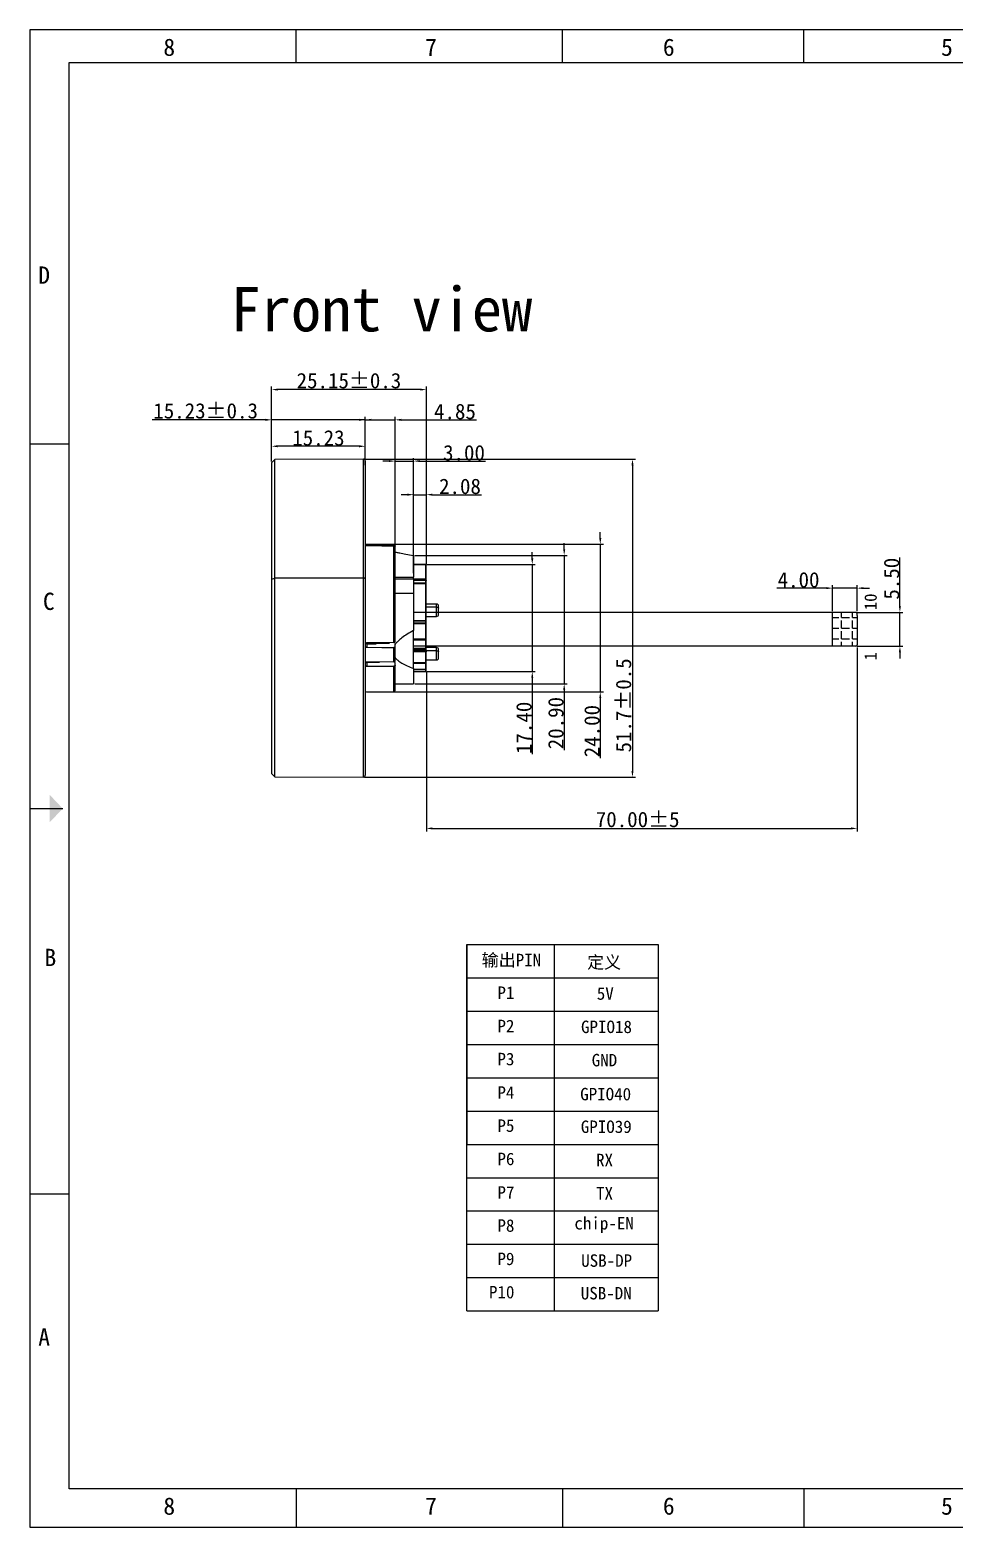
# Model space of a CAD drawing. Header units: millimetres. Extents: x 3975 to 4317, y 206 to 449.
# Drawn here: x 3974.6 to 4124.8, y 205.5 to 448.9 of the extents above; entities that cross this region are included whole.
import ezdxf
from ezdxf.enums import TextEntityAlignment as Align

# ---------------------------------------------------------------- set-up
doc = ezdxf.new("R2010")
doc.units = ezdxf.units.MM
doc.layers.add('10', color=7, linetype='Continuous')
doc.layers.add('dim', color=3, linetype='Continuous', lineweight=15)
doc.layers.add('尺寸线', color=3, linetype='Continuous', lineweight=15)
doc.styles.get("Standard").update_dxf_attribs({"font": 'txt', "bigfont": 'gbcbig.shx'})
doc.styles.add('VIEW 2.5', font='', dxfattribs={"height": 2.5})
doc.styles.add('VIEW 4', font='', dxfattribs={"height": 4})
doc.styles.add('宋体', font='')
doc.styles.get('VIEW 2.5').set_extended_font_data('SimSun')
doc.styles.get('VIEW 4').set_extended_font_data('SimSun')
doc.styles.get('宋体').set_extended_font_data('SimSun')
doc.dimstyles.new('VIEW 2.5', dxfattribs={"dimtxt": 1, "dimasz": 1, "dimexe": 0.5, "dimexo": 0.2, "dimgap": 0.09, "dimtad": 1, "dimzin": 0, "dimdsep": 46, "dimtxsty": 'VIEW 2.5', "dimcen": 0.09, "dimclrd": 256, "dimclre": 256, "dimclrt": 256, "dimadec": 0, "dimazin": 0, "dimtp": 0.01, "dimtm": 0.01, "dimtfac": 0.6, "dimtmove": 0, "dimatfit": 0, "dimfxl": 1, "dimtolj": 1, "dimtzin": 0, "dimarcsym": 0})

# ---------------------------------------------------------------- blocks, each defined once
blk = doc.blocks.new('*D53')
at = {"layer": 'Defpoints', "color": 0, "ltscale": 0.5, "transparency": 16777216}
for p in [(4029.1, 385.53), (4013.88, 378.55), (4029.1, 377.93)]:
    blk.add_point(p, dxfattribs=at)
at = {"layer": '尺寸线', "lineweight": -2, "ltscale": 0.5, "transparency": 16777216}
for p, q in [((4012.88, 385.53), (3994.45, 385.53)), ((4013.88, 378.75), (4013.88, 386.03)), ((4029.1, 385.53), (4013.88, 385.53)), ((4029.1, 378.13), (4029.1, 386.03)), ((4030.1, 385.53), (4031.1, 385.53))]:
    blk.add_line(p, q, dxfattribs=at)
at = {"layer": '尺寸线', "ltscale": 0.5, "transparency": 16777216}
for points in [[(4012.88, 385.7), (4012.88, 385.36), (4013.88, 385.53)], [(4030.1, 385.7), (4030.1, 385.36), (4029.1, 385.53)]]:
    blk.add_solid(points, dxfattribs=at)
at = {"layer": '尺寸线', "ltscale": 0.5, "transparency": 16777216, "insert": (4003.16, 386.97), "char_height": 2.5, "attachment_point": 5, "style": 'VIEW 2.5'}
blk.add_mtext('\\A1;15.23%%P0.3', dxfattribs=at)
blk = doc.blocks.new('*D54')
at = {"layer": 'Defpoints', "color": 0, "ltscale": 0.5, "transparency": 16777216}
for p in [(4013.88, 381.23), (4013.88, 378.55), (4029.1, 378.84)]:
    blk.add_point(p, dxfattribs=at)
at = {"layer": '尺寸线', "lineweight": -2, "ltscale": 0.5, "transparency": 16777216}
for p, q in [((4013.88, 378.75), (4013.88, 381.73)), ((4028.1, 381.23), (4014.88, 381.23)), ((4029.1, 379.04), (4029.1, 381.73))]:
    blk.add_line(p, q, dxfattribs=at)
at = {"layer": '尺寸线', "ltscale": 0.5, "transparency": 16777216}
for points in [[(4014.88, 381.4), (4014.88, 381.06), (4013.88, 381.23)], [(4028.1, 381.4), (4028.1, 381.06), (4029.1, 381.23)]]:
    blk.add_solid(points, dxfattribs=at)
at = {"layer": '尺寸线', "ltscale": 0.5, "transparency": 16777216, "insert": (4021.49, 382.57), "char_height": 2.5, "attachment_point": 5, "style": 'VIEW 2.5'}
blk.add_mtext('\\A1;15.23', dxfattribs=at)
blk = doc.blocks.new('*D55')
at = {"layer": 'Defpoints', "color": 0, "ltscale": 0.5, "transparency": 16777216}
for p in [(4013.88, 390.44), (4013.88, 378.55), (4039.03, 361.89)]:
    blk.add_point(p, dxfattribs=at)
at = {"layer": '尺寸线', "lineweight": -2, "ltscale": 0.5, "transparency": 16777216}
for p, q in [((4013.88, 378.75), (4013.88, 390.94)), ((4038.03, 390.44), (4014.88, 390.44)), ((4039.03, 362.09), (4039.03, 390.94))]:
    blk.add_line(p, q, dxfattribs=at)
at = {"layer": '尺寸线', "ltscale": 0.5, "transparency": 16777216}
for points in [[(4014.88, 390.61), (4014.88, 390.28), (4013.88, 390.44)], [(4038.03, 390.61), (4038.03, 390.28), (4039.03, 390.44)]]:
    blk.add_solid(points, dxfattribs=at)
at = {"layer": '尺寸线', "ltscale": 0.5, "transparency": 16777216, "insert": (4026.45, 391.88), "char_height": 2.5, "attachment_point": 5, "style": 'VIEW 2.5'}
blk.add_mtext('\\A1;25.15%%P0.3', dxfattribs=at)
blk = doc.blocks.new('*D56')
at = {"layer": 'Defpoints', "color": 0, "ltscale": 0.5, "transparency": 16777216}
for p in [(4029.1, 385.53), (4029.1, 377.93), (4033.95, 364.84)]:
    blk.add_point(p, dxfattribs=at)
at = {"layer": '尺寸线', "lineweight": -2, "ltscale": 0.5, "transparency": 16777216}
for p, q in [((4028.1, 385.53), (4027.1, 385.53)), ((4029.1, 378.13), (4029.1, 386.03)), ((4029.1, 385.53), (4033.95, 385.53)), ((4033.95, 365.04), (4033.95, 386.03)), ((4034.95, 385.53), (4047.17, 385.53))]:
    blk.add_line(p, q, dxfattribs=at)
at = {"layer": '尺寸线', "ltscale": 0.5, "transparency": 16777216}
for points in [[(4028.1, 385.7), (4028.1, 385.36), (4029.1, 385.53)], [(4034.95, 385.7), (4034.95, 385.36), (4033.95, 385.53)]]:
    blk.add_solid(points, dxfattribs=at)
at = {"layer": '尺寸线', "ltscale": 0.5, "transparency": 16777216, "insert": (4043.68, 386.87), "char_height": 2.5, "attachment_point": 5, "style": 'VIEW 2.5'}
blk.add_mtext('\\A1;4.85', dxfattribs=at)
blk = doc.blocks.new('*D57')
at = {"layer": 'Defpoints', "color": 0, "ltscale": 0.5, "transparency": 16777216}
for p in [(4036.95, 378.82), (4033.95, 364.84), (4036.95, 360.38)]:
    blk.add_point(p, dxfattribs=at)
at = {"layer": '尺寸线', "lineweight": -2, "ltscale": 0.5, "transparency": 16777216}
for p, q in [((4032.95, 378.82), (4031.95, 378.82)), ((4033.95, 365.04), (4033.95, 379.32)), ((4033.95, 378.82), (4036.95, 378.82)), ((4036.95, 360.58), (4036.95, 379.32)), ((4037.95, 378.82), (4048.62, 378.82))]:
    blk.add_line(p, q, dxfattribs=at)
at = {"layer": '尺寸线', "ltscale": 0.5, "transparency": 16777216}
for points in [[(4032.95, 378.99), (4032.95, 378.66), (4033.95, 378.82)], [(4037.95, 378.99), (4037.95, 378.66), (4036.95, 378.82)]]:
    blk.add_solid(points, dxfattribs=at)
at = {"layer": '尺寸线', "ltscale": 0.5, "transparency": 16777216, "insert": (4045.15, 380.16), "char_height": 2.5, "attachment_point": 5, "style": 'VIEW 2.5'}
blk.add_mtext('\\A1;3.00', dxfattribs=at)
blk = doc.blocks.new('*D58')
at = {"layer": 'Defpoints', "color": 0, "transparency": 16777216}
for p in [(4036.95, 363.49), (4036.95, 342.6), (4061.43, 342.6)]:
    blk.add_point(p, dxfattribs=at)
at = {"layer": '尺寸线', "lineweight": -2, "transparency": 16777216}
for p, q in [((4061.43, 364.49), (4061.43, 365.49)), ((4037.15, 363.49), (4061.93, 363.49)), ((4061.43, 363.49), (4061.43, 342.6)), ((4037.15, 342.6), (4061.93, 342.6)), ((4061.43, 341.6), (4061.43, 331.84))]:
    blk.add_line(p, q, dxfattribs=at)
at = {"layer": '尺寸线', "transparency": 16777216}
for points in [[(4061.27, 364.49), (4061.6, 364.49), (4061.43, 363.49)], [(4061.27, 341.6), (4061.6, 341.6), (4061.43, 342.6)]]:
    blk.add_solid(points, dxfattribs=at)
at = {"layer": '尺寸线', "transparency": 16777216, "insert": (4060.09, 336.22), "char_height": 2.5, "attachment_point": 5, "rotation": 90, "style": 'VIEW 2.5'}
blk.add_mtext('\\A1;20.90', dxfattribs=at)
blk = doc.blocks.new('*D60')
at = {"layer": 'Defpoints', "color": 0, "transparency": 16777216}
for p in [(4108.83, 354.23), (4115.99, 354.23), (4108.83, 348.73)]:
    blk.add_point(p, dxfattribs=at)
at = {"layer": '尺寸线', "lineweight": -2, "transparency": 16777216}
for p, q in [((4115.99, 355.23), (4115.99, 363.17)), ((4109.03, 354.23), (4116.49, 354.23)), ((4115.99, 348.73), (4115.99, 354.23)), ((4109.03, 348.73), (4116.49, 348.73)), ((4115.99, 347.73), (4115.99, 346.73))]:
    blk.add_line(p, q, dxfattribs=at)
at = {"layer": '尺寸线', "transparency": 16777216}
for points in [[(4115.82, 355.23), (4116.16, 355.23), (4115.99, 354.23)], [(4115.82, 347.73), (4116.16, 347.73), (4115.99, 348.73)]]:
    blk.add_solid(points, dxfattribs=at)
at = {"layer": '尺寸线', "transparency": 16777216, "insert": (4114.65, 359.7), "char_height": 2.5, "attachment_point": 5, "rotation": 90, "style": 'VIEW 2.5'}
blk.add_mtext('\\A1;5.50', dxfattribs=at)
blk = doc.blocks.new('*D59')
at = {"layer": 'Defpoints', "color": 0, "transparency": 16777216}
for p in [(4109.03, 348.73), (4039.03, 344.69), (4109.03, 319.1)]:
    blk.add_point(p, dxfattribs=at)
at = {"layer": '尺寸线', "lineweight": -2, "transparency": 16777216}
for p, q in [((4109.03, 348.53), (4109.03, 318.6)), ((4039.03, 344.49), (4039.03, 318.6)), ((4040.03, 319.1), (4108.03, 319.1))]:
    blk.add_line(p, q, dxfattribs=at)
at = {"layer": '尺寸线', "transparency": 16777216}
for points in [[(4040.03, 319.27), (4040.03, 318.93), (4039.03, 319.1)], [(4108.03, 319.27), (4108.03, 318.93), (4109.03, 319.1)]]:
    blk.add_solid(points, dxfattribs=at)
at = {"layer": '尺寸线', "transparency": 16777216, "insert": (4073.37, 320.54), "char_height": 2.5, "attachment_point": 5, "style": 'VIEW 2.5'}
blk.add_mtext('\\A1;70.00%%p5', dxfattribs=at)
blk = doc.blocks.new('*D61')
at = {"layer": 'Defpoints', "color": 0, "ltscale": 0.5, "transparency": 16777216}
for p in [(4039.03, 373.36), (4036.95, 363.49), (4039.03, 361.89)]:
    blk.add_point(p, dxfattribs=at)
at = {"layer": '尺寸线', "lineweight": -2, "ltscale": 0.5, "transparency": 16777216}
for p, q in [((4035.95, 373.36), (4034.95, 373.36)), ((4036.95, 363.69), (4036.95, 373.86)), ((4036.95, 373.36), (4039.03, 373.36)), ((4039.03, 362.09), (4039.03, 373.86)), ((4040.03, 373.36), (4047.97, 373.36))]:
    blk.add_line(p, q, dxfattribs=at)
at = {"layer": '尺寸线', "ltscale": 0.5, "transparency": 16777216}
for points in [[(4035.95, 373.53), (4035.95, 373.19), (4036.95, 373.36)], [(4040.03, 373.53), (4040.03, 373.19), (4039.03, 373.36)]]:
    blk.add_solid(points, dxfattribs=at)
at = {"layer": '尺寸线', "ltscale": 0.5, "transparency": 16777216, "insert": (4044.5, 374.7), "char_height": 2.5, "attachment_point": 5, "style": 'VIEW 2.5'}
blk.add_mtext('\\A1;2.08', dxfattribs=at)
blk = doc.blocks.new('*D71')
at = {"layer": 'Defpoints', "color": 0, "transparency": 16777216}
for p in [(4105.03, 358.16), (4105.03, 354.23), (4109.03, 354.23)]:
    blk.add_point(p, dxfattribs=at)
at = {"layer": '尺寸线', "lineweight": -2, "transparency": 16777216}
for p, q in [((4104.03, 358.16), (4096, 358.16)), ((4105.03, 354.43), (4105.03, 358.66)), ((4109.03, 358.16), (4105.03, 358.16)), ((4109.03, 354.43), (4109.03, 358.66)), ((4110.03, 358.16), (4111.03, 358.16))]:
    blk.add_line(p, q, dxfattribs=at)
at = {"layer": '尺寸线', "transparency": 16777216}
for points in [[(4104.03, 358.33), (4104.03, 358), (4105.03, 358.16)], [(4110.03, 358.33), (4110.03, 358), (4109.03, 358.16)]]:
    blk.add_solid(points, dxfattribs=at)
at = {"layer": '尺寸线', "transparency": 16777216, "insert": (4099.52, 359.5), "char_height": 2.5, "attachment_point": 5, "style": 'VIEW 2.5'}
blk.add_mtext('\\A1;4.00', dxfattribs=at)
blk = doc.blocks.new('*D72')
at = {"layer": 'Defpoints', "color": 0, "transparency": 16777216}
for p in [(4038.93, 361.99), (4056.24, 361.99), (4038.93, 344.59)]:
    blk.add_point(p, dxfattribs=at)
at = {"layer": '尺寸线', "lineweight": -2, "transparency": 16777216}
for p, q in [((4056.24, 362.99), (4056.24, 363.99)), ((4039.13, 361.99), (4056.74, 361.99)), ((4056.24, 361.99), (4056.24, 344.59)), ((4039.13, 344.59), (4056.74, 344.59)), ((4056.24, 343.59), (4056.24, 331.18))]:
    blk.add_line(p, q, dxfattribs=at)
at = {"layer": '尺寸线', "transparency": 16777216}
for points in [[(4056.08, 362.99), (4056.41, 362.99), (4056.24, 361.99)], [(4056.08, 343.59), (4056.41, 343.59), (4056.24, 344.59)]]:
    blk.add_solid(points, dxfattribs=at)
at = {"layer": '尺寸线', "transparency": 16777216, "insert": (4054.9, 335.45), "char_height": 2.5, "attachment_point": 5, "rotation": 90, "style": 'VIEW 2.5'}
blk.add_mtext('\\A1;17.40', dxfattribs=at)
blk = doc.blocks.new('*D73')
at = {"layer": 'Defpoints', "color": 0, "transparency": 16777216}
for p in [(4029.1, 365.29), (4067.3, 365.29), (4029.1, 341.29)]:
    blk.add_point(p, dxfattribs=at)
at = {"layer": '尺寸线', "lineweight": -2, "transparency": 16777216}
for p, q in [((4029.3, 365.29), (4067.8, 365.29)), ((4067.3, 366.29), (4067.3, 367.29)), ((4067.3, 365.29), (4067.3, 341.29)), ((4029.3, 341.29), (4067.8, 341.29)), ((4067.3, 340.29), (4067.3, 330.54))]:
    blk.add_line(p, q, dxfattribs=at)
at = {"layer": '尺寸线', "transparency": 16777216}
for points in [[(4067.13, 366.29), (4067.46, 366.29), (4067.3, 365.29)], [(4067.13, 340.29), (4067.46, 340.29), (4067.3, 341.29)]]:
    blk.add_solid(points, dxfattribs=at)
at = {"layer": '尺寸线', "transparency": 16777216, "insert": (4065.96, 334.92), "char_height": 2.5, "attachment_point": 5, "rotation": 90, "style": 'VIEW 2.5'}
blk.add_mtext('\\A1;24.00', dxfattribs=at)
blk = doc.blocks.new('*D74')
at = {"layer": 'Defpoints', "color": 0, "transparency": 16777216}
for p in [(4028.8, 379.14), (4028.8, 327.45), (4072.53, 327.45)]:
    blk.add_point(p, dxfattribs=at)
at = {"layer": '尺寸线', "lineweight": -2, "transparency": 16777216}
for p, q in [((4029, 379.14), (4073.03, 379.14)), ((4072.53, 378.14), (4072.53, 328.45)), ((4029, 327.45), (4073.03, 327.45))]:
    blk.add_line(p, q, dxfattribs=at)
at = {"layer": '尺寸线', "transparency": 16777216}
for points in [[(4072.36, 378.14), (4072.7, 378.14), (4072.53, 379.14)], [(4072.36, 328.45), (4072.7, 328.45), (4072.53, 327.45)]]:
    blk.add_solid(points, dxfattribs=at)
at = {"layer": '尺寸线', "transparency": 16777216, "insert": (4071.09, 339.1), "char_height": 2.5, "attachment_point": 5, "rotation": 90, "style": 'VIEW 2.5'}
blk.add_mtext('\\A1;51.7%%P0.5', dxfattribs=at)

msp = doc.modelspace()

# ---------------------------------------------------------------- hatches: boundary and pattern name
at = {"layer": '10'}
h = msp.add_hatch(dxfattribs=at)
h.set_pattern_fill('ANGLE', color=256, scale=0.25, style=0)
h.set_pattern_definition([(0, (4.5794, 4.146), (0, 1.74625), [1.27, -0.47625]), (90, (4.5794, 4.146), (-1.74625, 1e-16), [1.27, -0.47625])])
h.paths.add_polyline_path([(4109.027, 353.731), (4109.027, 354.231), (4105.027, 354.231), (4105.027, 348.731), (4109.027, 348.731)])

# ---------------------------------------------------------------- linework, layer by layer
at = {"color": 0}
for p, q in [((3974.61, 448.915), (3974.61, 205.518)), ((4316.779, 448.915), (3974.61, 448.915)), ((4017.887, 443.595), (4017.887, 448.915)), ((4061.163, 443.595), (4061.163, 448.915)), ((4100.397, 443.595), (4100.397, 448.915)), ((3974.61, 381.652), (3980.959, 381.652)), ((3974.61, 322.328), (3979.937, 322.328)), ((3975.676, 322.328), (3977.806, 322.328)), ((3974.61, 259.704), (3980.959, 259.704)), ((4017.887, 211.738), (4017.887, 205.518)), ((4061.163, 211.738), (4061.163, 205.518)), ((4100.397, 211.738), (4100.397, 205.518)), ((3974.61, 205.518), (4316.779, 205.518))]:
    msp.add_line(p, q, dxfattribs=at)
at = {"color": 7, "linetype": 'Continuous', "lineweight": 25}
for p, q in [((4014.427, 379.098), (4013.877, 378.547)), ((4013.877, 378.547), (4013.877, 359.628)), ((4028.801, 379.136), (4014.427, 379.098)), ((4014.427, 359.766), (4014.427, 379.098)), ((4029.102, 378.836), (4029.102, 359.7)), ((4033.754, 365.252), (4029.102, 365.293)), ((4033.754, 365.175), (4033.754, 365.252)), ((4033.754, 359.235), (4033.754, 365.041)), ((4033.952, 364.974), (4033.952, 365.052)), ((4033.952, 364.837), (4033.952, 364.974)), ((4033.952, 349.415), (4033.952, 364.837)), ((4036.952, 363.493), (4036.952, 359.94)), ((4038.927, 361.992), (4036.952, 361.992)), ((4038.927, 359.659), (4038.927, 361.986)), ((4039.027, 359.588), (4039.027, 361.889)), ((4013.877, 359.628), (4014.427, 359.766)), ((4013.877, 359.628), (4013.877, 328.847)), ((4028.801, 359.776), (4014.427, 359.766)), ((4014.427, 328.313), (4014.427, 359.766)), ((4029.102, 359.7), (4029.102, 327.75)), ((4033.754, 349.311), (4033.754, 359.235)), ((4033.952, 359.94), (4036.952, 359.94)), ((4036.952, 359.636), (4033.952, 359.636)), ((4036.952, 359.636), (4036.952, 359.94)), ((4036.952, 359.636), (4036.952, 357.342)), ((4038.927, 359.417), (4038.927, 359.659)), ((4038.927, 359.034), (4038.927, 359.417)), ((4038.927, 358.859), (4038.927, 359.034)), ((4038.927, 357.456), (4038.927, 358.859)), ((4039.027, 359.467), (4039.027, 359.588)), ((4039.027, 359.084), (4039.027, 359.467)), ((4039.027, 358.792), (4039.027, 359.084)), ((4039.027, 352.92), (4039.027, 358.792)), ((4033.952, 357.342), (4036.952, 357.342)), ((4036.952, 357.342), (4036.952, 351.267)), ((4038.927, 352.915), (4038.927, 357.456)), ((4040.678, 355.567), (4039.027, 355.57)), ((4039.027, 353.563), (4040.678, 353.566)), ((4040.678, 355.067), (4040.678, 355.192)), ((4041.027, 354.892), (4041.027, 355.217)), ((4041.027, 353.916), (4041.027, 354.892)), ((4109.027, 353.731), (4109.027, 348.931)), ((4036.952, 345.119), (4036.952, 351.267)), ((4038.927, 352.778), (4038.927, 352.915)), ((4038.927, 352.498), (4038.927, 352.778)), ((4038.927, 352.353), (4038.927, 352.498)), ((4038.927, 349.844), (4038.927, 352.353)), ((4039.027, 352.692), (4039.027, 352.92)), ((4039.027, 352.412), (4039.027, 352.692)), ((4039.027, 352.363), (4039.027, 352.412)), ((4039.027, 349.882), (4039.027, 352.363)), ((4029.294, 349.244), (4032.952, 349.244)), ((4029.35, 349.131), (4029.35, 348.545)), ((4031.501, 349.244), (4031.003, 349.148)), ((4032.952, 349.244), (4032.952, 349.129)), ((4033.754, 346.175), (4033.754, 348.529)), ((4033.952, 348.628), (4033.952, 349.112)), ((4033.952, 346.277), (4033.952, 348.628)), ((4036.952, 349.751), (4038.927, 349.751)), ((4108.827, 348.731), (4036.952, 348.731)), ((4038.927, 348.211), (4038.927, 348.428)), ((4038.927, 348.039), (4038.927, 348.211)), ((4039.027, 348.487), (4039.027, 349.916)), ((4040.678, 348.492), (4039.027, 348.495)), ((4039.027, 348.124), (4039.027, 348.487)), ((4039.027, 347.953), (4039.027, 348.124)), ((4040.678, 347.992), (4040.678, 348.117)), ((4041.027, 347.817), (4041.027, 348.142)), ((4029.35, 346.081), (4029.35, 345.489)), ((4033.952, 345.579), (4033.952, 346.069)), ((4036.952, 345.983), (4038.927, 345.983)), ((4038.927, 347.818), (4038.927, 348.039)), ((4038.927, 346.012), (4038.927, 347.818)), ((4040.678, 347.992), (4039.027, 347.993)), ((4039.027, 347.879), (4039.027, 347.953)), ((4039.027, 346.092), (4039.027, 347.879)), ((4039.027, 346.488), (4040.678, 346.491)), ((4039.027, 345.068), (4039.027, 346.092)), ((4041.027, 346.841), (4041.027, 347.817)), ((4029.102, 345.489), (4029.336, 345.489)), ((4029.336, 345.489), (4029.35, 345.489)), ((4033.754, 341.334), (4033.754, 345.479)), ((4033.952, 341.533), (4033.952, 345.579)), ((4036.952, 345.119), (4036.952, 342.598)), ((4036.952, 344.968), (4038.927, 344.968)), ((4036.952, 344.587), (4038.927, 344.587)), ((4039.027, 344.737), (4039.027, 345.068)), ((4039.027, 344.687), (4039.027, 344.737)), ((4029.102, 341.293), (4033.754, 341.334)), ((4033.952, 342.598), (4036.952, 342.598)), ((4013.877, 328.847), (4013.877, 328.039)), ((4013.877, 328.039), (4014.427, 327.487)), ((4014.427, 327.487), (4014.427, 328.313)), ((4014.427, 327.487), (4028.801, 327.45))]:
    msp.add_line(p, q, dxfattribs=at)
at = {"color": 8, "linetype": 'Continuous', "lineweight": 25}
for p, q in [((4028.801, 359.776), (4028.801, 379.136)), ((4029.35, 365.209), (4029.35, 365.087)), ((4036.952, 361.986), (4038.927, 361.986)), ((4038.927, 361.986), (4038.927, 361.992)), ((4028.801, 327.45), (4028.801, 359.776)), ((4036.952, 359.659), (4038.927, 359.659)), ((4038.927, 359.417), (4036.952, 359.417)), ((4036.952, 359.034), (4038.927, 359.034)), ((4038.927, 358.859), (4036.952, 358.859)), ((4040.678, 355.192), (4040.678, 355.567)), ((4040.678, 355.067), (4039.027, 355.068)), ((4040.678, 353.566), (4040.678, 355.067)), ((4036.952, 352.915), (4038.927, 352.915)), ((4038.927, 352.778), (4036.952, 352.778)), ((4036.952, 352.498), (4038.927, 352.498)), ((4038.927, 352.353), (4036.952, 352.353)), ((4038.927, 349.844), (4036.952, 349.844)), ((4036.952, 348.428), (4038.927, 348.428)), ((4038.927, 348.211), (4036.952, 348.211)), ((4038.927, 349.751), (4038.927, 349.844)), ((4038.927, 348.428), (4038.927, 349.751)), ((4040.678, 348.117), (4040.678, 348.492)), ((4036.952, 348.039), (4038.927, 348.039)), ((4038.927, 347.818), (4036.952, 347.818)), ((4038.927, 346.012), (4036.952, 346.012)), ((4038.927, 345.983), (4038.927, 346.012)), ((4038.927, 344.968), (4038.927, 345.983)), ((4040.678, 346.491), (4040.678, 347.992)), ((4036.952, 344.687), (4038.927, 344.687)), ((4038.927, 344.687), (4038.927, 344.968)), ((4038.927, 344.587), (4038.927, 344.687))]:
    msp.add_line(p, q, dxfattribs=at)
for p, q in [((4051.548, 354.231), (4036.952, 354.231)), ((4108.827, 354.231), (4036.952, 354.231)), ((4109.027, 353.731), (4109.027, 354.031)), ((4045.597, 300.211), (4076.715, 300.211)), ((4045.597, 300.211), (4045.597, 267.732)), ((4059.826, 300.211), (4059.826, 240.666)), ((4045.597, 294.798), (4076.715, 294.798)), ((4045.597, 289.384), (4076.715, 289.384)), ((4045.597, 283.971), (4076.715, 283.971)), ((4045.597, 278.558), (4076.715, 278.558)), ((4045.597, 273.145), (4076.715, 273.145)), ((4045.597, 267.732), (4076.715, 267.732)), ((4045.597, 262.319), (4076.715, 262.319)), ((4045.597, 262.319), (4076.715, 262.319)), ((4045.597, 256.906), (4076.715, 256.906)), ((4045.597, 251.492), (4076.715, 251.492)), ((4045.597, 246.079), (4076.715, 246.079)), ((4045.597, 240.666), (4076.715, 240.666))]:
    msp.add_line(p, q)
at = {"color": 0, "lineweight": -2}
msp.add_line((4310.227, 211.738), (4098.601, 211.738), dxfattribs=at)
at = {"color": 0}
msp.add_lwpolyline([(3980.959, 443.595), (4310.227, 443.595), (4310.227, 211.738), (3980.959, 211.738)], close=True, dxfattribs=at)
at = {"color": 7, "linetype": 'Continuous', "lineweight": 25, "flags": 128}
for points in [[(4033.754, 365.175), (4031.288, 365.194), (4029.35, 365.209)], [(4029.35, 365.087), (4031.816, 365.061), (4033.754, 365.041)], [(4039.027, 359.467), (4039.025, 359.458), (4039.02, 359.448), (4039.01, 359.44), (4038.998, 359.432), (4038.983, 359.426), (4038.966, 359.421), (4038.947, 359.418), (4038.927, 359.417)], [(4038.927, 359.034), (4038.947, 359.035), (4038.966, 359.038), (4038.983, 359.042), (4038.998, 359.049), (4039.01, 359.056), (4039.02, 359.065), (4039.025, 359.074), (4039.027, 359.084)], [(4040.678, 355.067), (4040.746, 355.063), (4040.812, 355.053), (4040.872, 355.037), (4040.925, 355.015), (4040.968, 354.989), (4041.001, 354.958), (4041.021, 354.926), (4041.027, 354.892)], [(4033.754, 349.311), (4031.287, 349.28), (4029.35, 349.255)], [(4029.35, 349.131), (4030.177, 349.131), (4030.827, 349.132)], [(4029.35, 348.545), (4031.816, 348.536), (4033.754, 348.529)], [(4038.927, 349.844), (4038.947, 349.845), (4038.966, 349.847), (4038.983, 349.85), (4038.998, 349.855), (4039.01, 349.861), (4039.02, 349.868), (4039.025, 349.875), (4039.027, 349.882)], [(4039.027, 348.487), (4039.025, 348.475), (4039.02, 348.464), (4039.01, 348.454), (4038.998, 348.445), (4038.983, 348.438), (4038.966, 348.433), (4038.947, 348.429), (4038.927, 348.428)], [(4033.754, 346.175), (4031.288, 346.146), (4029.35, 346.124)], [(4031.424, 346.085), (4031.375, 346.085), (4029.35, 346.081)], [(4039.027, 347.879), (4039.025, 347.867), (4039.02, 347.856), (4039.01, 347.845), (4038.998, 347.836), (4038.983, 347.829), (4038.966, 347.823), (4038.947, 347.819), (4038.927, 347.818)], [(4040.678, 347.992), (4040.746, 347.988), (4040.812, 347.978), (4040.872, 347.962), (4040.925, 347.94), (4040.968, 347.914), (4041.001, 347.883), (4041.021, 347.851), (4041.027, 347.817)], [(4029.35, 345.489), (4031.816, 345.483), (4033.754, 345.479)], [(4038.927, 344.687), (4038.947, 344.688), (4038.966, 344.691), (4038.983, 344.695), (4038.998, 344.701), (4039.01, 344.709), (4039.02, 344.718), (4039.025, 344.727), (4039.027, 344.737)]]:
    msp.add_lwpolyline(points, dxfattribs=at)
for points in [[(4045.597, 240.666), (4045.597, 300.211)], [(4076.715, 300.211), (4076.715, 240.666)]]:
    msp.add_lwpolyline(points)
at = {"color": 7, "linetype": 'Continuous', "lineweight": 25}
for centre, radius, start, end in [((4028.802, 378.836), 0.3, 0, 90.18), ((4033.752, 365.052), 0.2, 0, 89.5), ((4038.929, 361.887), 0.0983, 1.01262, 90.97803), ((4028.872, 359.419), 0.364, 50.70602, 101.21487), ((4038.94, 359.57), 0.0893, 11.41055, 98.04411), ((4038.941, 358.771), 0.0886, 13.49391, 98.97511), ((4040.677, 355.217), 0.35, 0, 89.9), ((4040.677, 353.916), 0.35, 270.1, 0), ((4038.952, 353.469), 0.555, 267.42246, 277.77513), ((4038.934, 352.685), 0.094, 4.40195, 93.81126), ((4038.934, 352.404), 0.094, 4.40195, 93.81126), ((4038.952, 352.6), 0.248, 264.28577, 287.64366), ((4038.934, 348.117), 0.094, 4.40195, 93.81126), ((4040.677, 348.142), 0.35, 0, 89.9), ((4108.827, 348.931), 0.2, 270, 0), ((4038.934, 347.946), 0.094, 4.40195, 93.81126), ((4038.936, 346.103), 0.092, 264.61277, 353.33604), ((4040.677, 346.841), 0.35, 270.1, 0), ((4038.927, 345.068), 0.1, 270, 0), ((4033.752, 341.533), 0.2, 270.5, 0), ((4028.802, 327.75), 0.3, 269.82, 0)]:
    msp.add_arc(centre, radius, start, end, dxfattribs=at)
msp.add_arc((4108.827, 354.031), 0.2, 0, 90.00002)
for points, knots in [([(4029.35, 365.209), (4029.318, 365.209), (4029.253, 365.208), (4029.173, 365.203), (4029.127, 365.194), (4029.106, 365.187), (4029.104, 365.182), (4029.102, 365.179)], [0, 0, 0, 0, 0.24559, 0.4961729, 0.7260579, 0.8576303, 1, 1, 1, 1]), ([(4029.102, 365.133), (4029.104, 365.129), (4029.108, 365.122), (4029.134, 365.112), (4029.17, 365.102), (4029.214, 365.096), (4029.271, 365.089), (4029.319, 365.088), (4029.35, 365.087)], [0, 0, 0, 0, 0.1833156, 0.3287749, 0.5052849, 0.6373136, 0.7638786, 1, 1, 1, 1]), ([(4033.754, 365.175), (4033.78, 365.172), (4033.819, 365.167), (4033.865, 365.142), (4033.903, 365.11), (4033.932, 365.068), (4033.949, 365.018), (4033.951, 364.989), (4033.952, 364.974)], [0, 0, 0, 0, 0.2444733, 0.3712218, 0.5006667, 0.7202223, 0.8526883, 1, 1, 1, 1]), ([(4033.952, 364.837), (4033.951, 364.853), (4033.949, 364.884), (4033.93, 364.935), (4033.893, 364.987), (4033.831, 365.031), (4033.779, 365.037), (4033.754, 365.041)], [0, 0, 0, 0, 0.1590052, 0.2971113, 0.5098087, 0.7623375, 1, 1, 1, 1]), ([(4033.952, 364.022), (4034.017, 364.011), (4034.157, 363.986), (4034.42, 363.939), (4034.915, 363.852), (4035.747, 363.705), (4036.528, 363.568), (4036.952, 363.493)], [0, 0, 0, 0, 0.0891431, 0.1945693, 0.3045511, 0.6223918, 1, 1, 1, 1]), ([(4039.027, 361.889), (4039.026, 361.902), (4039.024, 361.922), (4039.011, 361.945), (4038.999, 361.962), (4038.982, 361.976), (4038.959, 361.989), (4038.94, 361.991), (4038.927, 361.992)], [0, 0, 0, 0, 0.2351672, 0.362668, 0.493612, 0.6254066, 0.7554155, 1, 1, 1, 1]), ([(4036.952, 351.267), (4036.6, 351.073), (4035.941, 350.712), (4035.073, 350.125), (4034.451, 349.585), (4034.09, 349.208), (4033.974, 349.021), (4033.952, 348.986)], [0, 0, 0, 0, 0.3129352, 0.5844103, 0.8177772, 0.9663623, 1, 1, 1, 1]), ([(4029.35, 349.255), (4029.319, 349.252), (4029.271, 349.246), (4029.214, 349.216), (4029.17, 349.182), (4029.134, 349.137), (4029.108, 349.079), (4029.104, 349.039), (4029.102, 349.016)], [0, 0, 0, 0, 0.2358802, 0.3623506, 0.4942962, 0.6696105, 0.8155274, 1, 1, 1, 1]), ([(4029.102, 348.777), (4029.104, 348.76), (4029.106, 348.727), (4029.127, 348.669), (4029.173, 348.608), (4029.253, 348.556), (4029.318, 348.549), (4029.35, 348.545)], [0, 0, 0, 0, 0.142202, 0.2736337, 0.5033202, 0.7541437, 1, 1, 1, 1]), ([(4029.35, 349.131), (4029.317, 349.134), (4029.256, 349.139), (4029.208, 349.175), (4029.185, 349.192)], [0, 0, 0, 0, 0.5289517, 1, 1, 1, 1]), ([(4031.003, 349.148), (4030.971, 349.143), (4030.914, 349.133), (4030.853, 349.132), (4030.827, 349.132)], [0, 0, 0, 0, 0.56005496, 1, 1, 1, 1]), ([(4033.754, 349.311), (4033.779, 349.313), (4033.818, 349.316), (4033.864, 349.329), (4033.902, 349.345), (4033.931, 349.366), (4033.949, 349.391), (4033.951, 349.407), (4033.952, 349.415)], [0, 0, 0, 0, 0.2400749, 0.3664944, 0.4969588, 0.706578, 0.8429124, 1, 1, 1, 1]), ([(4033.952, 348.628), (4033.951, 348.621), (4033.949, 348.606), (4033.931, 348.581), (4033.895, 348.555), (4033.831, 348.533), (4033.779, 348.531), (4033.754, 348.529)], [0, 0, 0, 0, 0.1491916, 0.2833792, 0.5058723, 0.7578937, 1, 1, 1, 1]), ([(4038.927, 349.751), (4038.933, 349.752), (4038.945, 349.753), (4038.964, 349.763), (4038.982, 349.778), (4038.998, 349.798), (4039.011, 349.821), (4039.021, 349.844), (4039.026, 349.866), (4039.027, 349.877), (4039.027, 349.882)], [0, 0, 0, 0, 0.1379253, 0.274155, 0.4079254, 0.5408703, 0.6694345, 0.7902019, 0.9007615, 1, 1, 1, 1]), ([(4029.35, 346.124), (4029.318, 346.121), (4029.253, 346.114), (4029.173, 346.069), (4029.127, 346.015), (4029.106, 345.966), (4029.104, 345.937), (4029.102, 345.923)], [0, 0, 0, 0, 0.24559, 0.4961729, 0.7260579, 0.8576303, 1, 1, 1, 1]), ([(4029.102, 345.682), (4029.104, 345.664), (4029.107, 345.632), (4029.132, 345.586), (4029.175, 345.541), (4029.245, 345.501), (4029.307, 345.493), (4029.336, 345.489)], [0, 0, 0, 0, 0.1849102, 0.3309888, 0.5058566, 0.7635567, 1, 1, 1, 1]), ([(4029.35, 346.081), (4029.319, 346.082), (4029.281, 346.084), (4029.248, 346.098), (4029.242, 346.1)], [0, 0, 0, 0, 0.8178134, 1, 1, 1, 1]), ([(4033.754, 346.175), (4033.78, 346.176), (4033.819, 346.179), (4033.865, 346.192), (4033.903, 346.208), (4033.932, 346.229), (4033.949, 346.254), (4033.951, 346.269), (4033.952, 346.277)], [0, 0, 0, 0, 0.2444733, 0.3712218, 0.5006667, 0.7202223, 0.8526883, 1, 1, 1, 1]), ([(4033.952, 346.871), (4033.974, 346.84), (4034.09, 346.674), (4034.451, 346.36), (4035.073, 345.929), (4035.941, 345.496), (4036.6, 345.25), (4036.952, 345.119)], [0, 0, 0, 0, 0.0335098, 0.182218, 0.4154954, 0.6869711, 1, 1, 1, 1]), ([(4038.927, 345.983), (4038.933, 345.983), (4038.946, 345.984), (4038.964, 345.991), (4038.982, 346.002), (4038.998, 346.018), (4039.011, 346.036), (4039.021, 346.055), (4039.026, 346.074), (4039.027, 346.087), (4039.027, 346.092)], [0, 0, 0, 0, 0.1261254, 0.2566732, 0.389396, 0.5217165, 0.651011, 0.7749274, 0.8916438, 1, 1, 1, 1]), ([(4033.952, 345.579), (4033.951, 345.571), (4033.949, 345.555), (4033.93, 345.53), (4033.893, 345.504), (4033.831, 345.483), (4033.779, 345.48), (4033.754, 345.479)], [0, 0, 0, 0, 0.1590052, 0.2971113, 0.5098087, 0.7623375, 1, 1, 1, 1]), ([(4038.927, 344.587), (4038.94, 344.588), (4038.959, 344.59), (4038.983, 344.603), (4038.999, 344.616), (4039.011, 344.632), (4039.024, 344.655), (4039.026, 344.674), (4039.027, 344.687)], [0, 0, 0, 0, 0.2394568, 0.3683607, 0.5, 0.6316393, 0.7605432, 1, 1, 1, 1])]:
    msp.add_open_spline(points, degree=3, knots=knots, dxfattribs=at)
at = {"color": 0}
msp.add_solid([(3977.806, 320.081), (3977.806, 324.574), (3979.937, 322.328)], dxfattribs=at)
at = {"layer": '10'}
msp.add_line((4105.027, 348.731), (4105.027, 354.231), dxfattribs=at)

# ---------------------------------------------------------------- texts
at = {"color": 0, "style": '宋体'}
for s, p in [('8', (3997.247, 446.106)), ('7', (4039.795, 446.106)), ('6', (4078.426, 446.106)), ('5', (4123.636, 446.106)), ('D', (3976.916, 409.061)), ('C', (3977.677, 356.018)), ('B', (3977.93, 298.121)), ('A', (3976.916, 236.409)), ('8', (3997.247, 208.93)), ('7', (4039.795, 208.93)), ('6', (4078.426, 208.93)), ('5', (4123.636, 208.93))]:
    msp.add_text(s, height=2.808, dxfattribs=at).set_placement(p, align=Align.MIDDLE_CENTER)
at = {"ltscale": 10, "insert": (4007.241, 407.11), "char_height": 7.2, "width": 66.25581, "attachment_point": 1, "style": 'VIEW 4'}
msp.add_mtext('Front view', dxfattribs=at)
at = {"layer": 'dim', "char_height": 2.028, "attachment_point": 9}
for s, insert in [('{\\fSimSun|b0|i0|c134|p2;输出PIN}', (4057.692, 296.473)), ('{\\fSimSun|b0|i0|c134|p2;定义}', (4070.69, 296.102)), ('{\\fSimSun|b0|i0|c134|p2;P1}', (4053.344, 291.384)), ('{\\fSimSun|b0|i0|c134|p2;5V}', (4069.49, 291.209)), ('{\\fSimSun|b0|i0|c134|p2;P2}', (4053.344, 285.971)), ('{\\fSimSun|b0|i0|c134|p2;GPIO18}', (4072.447, 285.796)), ('{\\fSimSun|b0|i0|c134|p2;P3}', (4053.344, 280.558)), ('{\\fSimSun|b0|i0|c134|p2;GND}', (4070.042, 280.383)), ('{\\fSimSun|b0|i0|c134|p2;P4}', (4053.344, 275.145)), ('{\\fSimSun|b0|i0|c134|p2;GPIO40}', (4072.311, 274.86)), ('{\\fSimSun|b0|i0|c134|p2;P5}', (4053.344, 269.732)), ('{\\fSimSun|b0|i0|c134|p2;GPIO39}', (4072.412, 269.557)), ('{\\fSimSun|b0|i0|c134|p2;P6}', (4053.344, 264.319)), ('{\\fSimSun|b0|i0|c134|p2;RX}', (4069.369, 264.178)), ('{\\fSimSun|b0|i0|c134|p2;P7}', (4053.344, 258.906)), ('{\\fSimSun|b0|i0|c134|p2;TX}', (4069.369, 258.764)), ('{\\fSimSun|b0|i0|c134|p2;chip-EN}', (4072.748, 253.317)), ('{\\fSimSun|b0|i0|c134|p2;P8}', (4053.344, 253.492)), ('{\\fSimSun|b0|i0|c134|p2;P9}', (4053.344, 248.079)), ('{\\fSimSun|b0|i0|c134|p2;USB-DP}', (4072.472, 247.794)), ('{\\fSimSun|b0|i0|c134|p2;P10}', (4053.344, 242.666)), ('{\\fSimSun|b0|i0|c134|p2;USB-DN}', (4072.405, 242.491))]:
    msp.add_mtext(s, dxfattribs=dict(at, insert=insert))
at = {"layer": '尺寸线', "ltscale": 0.5, "insert": (4110.219, 346.411), "char_height": 2, "width": 12.91929, "attachment_point": 1, "rotation": 90}
msp.add_mtext('{\\fSimSun|b0|i0|c134|p2;1     10}', dxfattribs=at)

# ---------------------------------------------------------------- dimensions: what is measured, and where the dimension line sits
at = {"layer": '尺寸线', "ltscale": 0.5}
dim = msp.add_linear_dim(base=(4013.877, 390.443), p1=(4039.027, 361.889), p2=(4013.877, 378.547), text='<>%%P0.3', dimstyle='VIEW 2.5', dxfattribs=at)
dim.commit()
dim.dimension.update_dxf_attribs({"geometry": '*D55', "text_midpoint": (4026.452, 391.88)})
dim = msp.add_linear_dim(base=(4029.102329934, 385.529761051), p1=(4013.877329934, 378.546679297), p2=(4029.102329934, 377.92622174), text='<>%%P0.3', dimstyle='VIEW 2.5', dxfattribs=at)
dim.commit()
dim.dimension.update_dxf_attribs({"geometry": '*D53', "text_midpoint": (4003.163028258, 385.529761051), "dimtype": 160})
for base, p2, picture, middle in [((4029.102, 385.53), (4029.102, 377.926), '*D56', (4043.682, 385.53)), ((4036.952, 378.822), (4036.952, 360.381), '*D57', (4045.151, 378.822))]:
    dim = msp.add_linear_dim(base=base, p1=(4033.952, 364.837), p2=p2, dimstyle='VIEW 2.5', dxfattribs=at)
    dim.commit()
    dim.dimension.update_dxf_attribs({"geometry": picture, "text_midpoint": middle, "dimtype": 160})
for base, p1, p2, picture, middle in [((4013.877329934, 381.231285009), (4029.102329934, 378.835869314), (4013.877329934, 378.546679297), '*D54', (4021.489829934, 382.571285009)), ((4039.027329934, 373.359490051), (4036.952329934, 363.492906452), (4039.027329934, 361.888939287), '*D61', (4044.497218202, 374.699490051))]:
    dim = msp.add_linear_dim(base=base, p1=p1, p2=p2, dimstyle='VIEW 2.5', dxfattribs=at)
    dim.commit()
    dim.dimension.update_dxf_attribs({"geometry": picture, "text_midpoint": middle})
at = {"layer": '尺寸线'}
dim = msp.add_linear_dim(base=(4072.529, 327.45), p1=(4028.802, 379.136), p2=(4028.802, 327.45), angle=90, text='<>%%P0.5', dimstyle='VIEW 2.5', override={"dimdec": 1}, dxfattribs=at)
dim.commit()
dim.dimension.update_dxf_attribs({"geometry": '*D74', "text_midpoint": (4072.529, 339.105), "dimtype": 160})
for base, p1, p2, picture, middle in [((4067.296, 365.293), (4029.102, 341.293), (4029.102, 365.293), '*D73', (4067.296, 334.915)), ((4061.4322, 342.5976), (4036.9523, 363.4929), (4036.9523, 342.5976), '*D58', (4061.4322, 336.2199)), ((4056.243, 361.986), (4038.927, 344.587), (4038.927, 361.986), '*D72', (4056.243, 335.448)), ((4115.989, 354.231), (4108.827, 348.731), (4108.827, 354.231), '*D60', (4115.989, 359.701))]:
    dim = msp.add_linear_dim(base=base, p1=p1, p2=p2, angle=90, dimstyle='VIEW 2.5', dxfattribs=at)
    dim.commit()
    dim.dimension.update_dxf_attribs({"geometry": picture, "text_midpoint": middle, "dimtype": 160})
dim = msp.add_linear_dim(base=(4105.027, 358.164), p1=(4109.027, 354.231), p2=(4105.027, 354.231), dimstyle='VIEW 2.5', dxfattribs=at)
dim.commit()
dim.dimension.update_dxf_attribs({"geometry": '*D71', "text_midpoint": (4099.516, 359.504)})
dim = msp.add_linear_dim(base=(4109.027, 319.1), p1=(4039.027, 344.687), p2=(4109.027, 348.731), text='<>%%p5', dimstyle='VIEW 2.5', dxfattribs=at)
dim.commit()
dim.dimension.update_dxf_attribs({"geometry": '*D59', "text_midpoint": (4073.368, 319.1), "dimtype": 160})

doc.saveas('drawing.dxf')
